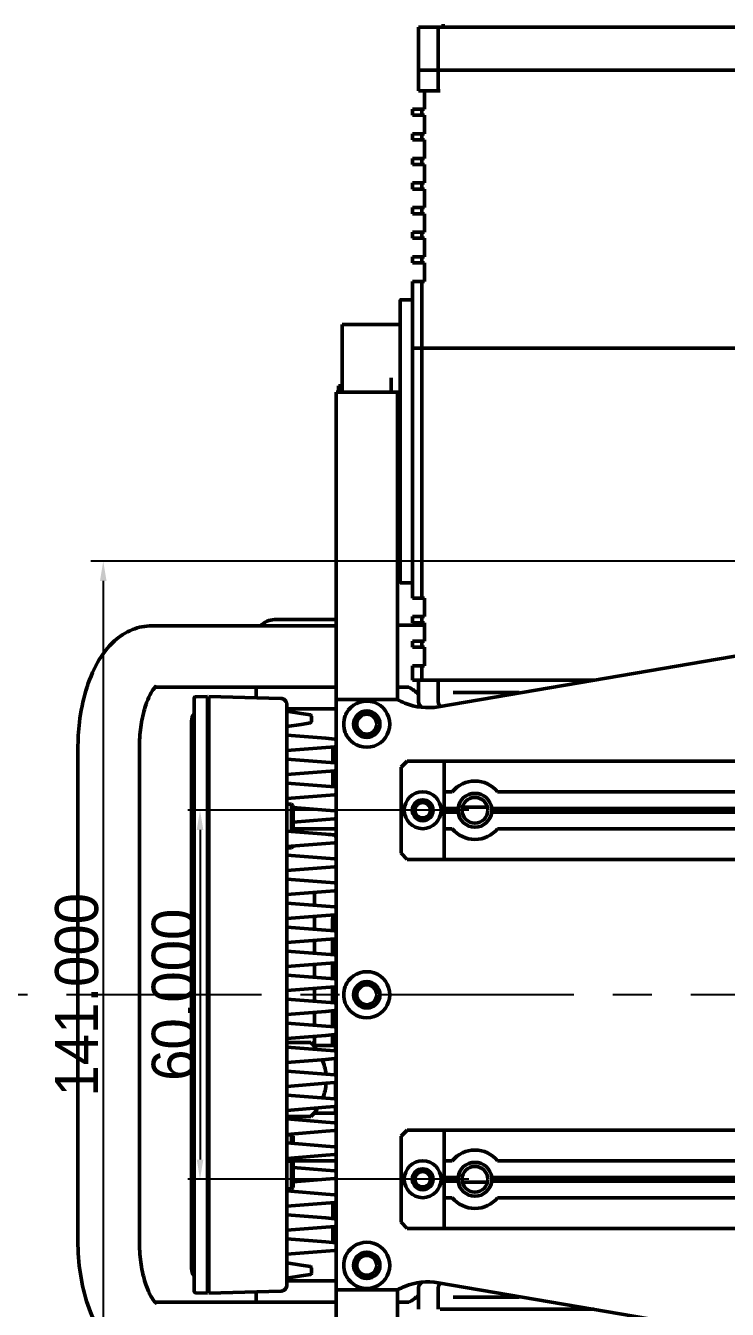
# Model space of a CAD drawing. Header units: millimetres. Extents: x 36 to 3196, y 27 to 5967.
# Drawn here: x 1236.8 to 1351, y 3121.4 to 3330.1 of the extents above; entities that cross this region are included whole.
import ezdxf

# ---------------------------------------------------------------- set-up
doc = ezdxf.new("R2010")
doc.units = ezdxf.units.MM
doc.linetypes.add('CENTER', pattern=[50.8, 31.75, -6.35, 6.35, -6.35])
doc.layers.add('02_Center Line', color=1, linetype='CENTER')
doc.layers.add('08_Dimension.Annotation', color=2, linetype='Continuous')
doc.layers.add('외형선(ISO)', color=7, linetype='Continuous', lineweight=50)
doc.styles.add('Coavis T-3.2 Style', font='MS PGothic.ttf', dxfattribs={"height": 3.2})
doc.styles.add('Coavis T-7.0 Style', font='MS PGothic.ttf', dxfattribs={"height": 7})
doc.dimstyles.new('Coavis D-Style$0', dxfattribs={"dimtxt": 3.2, "dimasz": 3.2, "dimexe": 2, "dimexo": 1, "dimgap": 0.8, "dimtad": 1, "dimdec": 3, "dimzin": 1, "dimdsep": 46, "dimtxsty": 'Coavis T-3.2 Style', "dimcen": 0, "dimclrd": 253, "dimclre": 253, "dimclrt": 2, "dimadec": 1, "dimazin": 0, "dimtp": 0.1, "dimtm": 0.1, "dimtfac": 0.71, "dimtdec": 3, "dimtmove": 0, "dimatfit": 3, "dimfxl": 1, "dimlwd": -1, "dimlwe": -1, "dimarcsym": 1})

# ---------------------------------------------------------------- blocks, each defined once
blk = doc.blocks.new('*D21')
at = {"layer": '08_Dimension.Annotation', "color": 253, "linetype": 'ByBlock', "transparency": 16777216}
for p, q in [((1308.89, 3202.56), (1263.16, 3202.56)), ((1265.16, 3199.36), (1265.16, 3145.76)), ((1308.89, 3142.56), (1263.16, 3142.56))]:
    blk.add_line(p, q, dxfattribs=at)
at = {"layer": '08_Dimension.Annotation', "color": 253, "transparency": 16777216}
for points in [[(1264.63, 3199.36), (1265.7, 3199.36), (1265.16, 3202.56)], [(1264.63, 3145.76), (1265.7, 3145.76), (1265.16, 3142.56)]]:
    blk.add_solid(points, dxfattribs=at)
at = {"layer": 'Defpoints', "color": 0, "transparency": 16777216}
for p in [(1309.89, 3202.56), (1265.16, 3142.56), (1309.89, 3142.56)]:
    blk.add_point(p, dxfattribs=at)
at = {"layer": '08_Dimension.Annotation', "color": 2, "transparency": 16777216, "insert": (1260.86, 3172.56), "char_height": 7, "attachment_point": 5, "rotation": 90, "style": 'Coavis T-7.0 Style'}
blk.add_mtext('{\\C5;60.000}', dxfattribs=at)
blk = doc.blocks.new('*D22')
at = {"layer": '08_Dimension.Annotation', "color": 253, "linetype": 'ByBlock', "transparency": 16777216}
for p, q in [((1486.89, 3243.06), (1247.42, 3243.06)), ((1249.42, 3239.86), (1249.42, 3105.26)), ((1486.89, 3102.06), (1247.42, 3102.06))]:
    blk.add_line(p, q, dxfattribs=at)
at = {"layer": '08_Dimension.Annotation', "color": 253, "transparency": 16777216}
for points in [[(1248.88, 3239.86), (1249.95, 3239.86), (1249.42, 3243.06)], [(1248.88, 3105.26), (1249.95, 3105.26), (1249.42, 3102.06)]]:
    blk.add_solid(points, dxfattribs=at)
at = {"layer": 'Defpoints', "color": 0, "transparency": 16777216}
for p in [(1487.89, 3243.06), (1249.42, 3102.06), (1487.89, 3102.06)]:
    blk.add_point(p, dxfattribs=at)
at = {"layer": '08_Dimension.Annotation', "color": 2, "transparency": 16777216, "insert": (1245.12, 3172.56), "char_height": 7, "attachment_point": 5, "rotation": 90, "style": 'Coavis T-7.0 Style'}
blk.add_mtext('{\\C5;141.000}', dxfattribs=at)

msp = doc.modelspace()

# ---------------------------------------------------------------- linework, layer by layer
at = {"layer": '02_Center Line'}
msp.add_line((2291.1843, 3172.5614), (691.2912, 3172.5614), dxfattribs=at)
at = {"layer": '외형선(ISO)'}
for p, q in [((1302.9317, 3329.9114), (1300.7105, 3329.9114)), ((1300.7105, 3329.9114), (1300.7105, 3322.9114)), ((1303.9382, 3329.9114), (1302.9317, 3329.9114)), ((1321.6283, 3329.9114), (1303.9382, 3329.9114)), ((1303.9382, 3329.9114), (1303.9382, 3322.9114)), ((1304.7105, 3330.3614), (1304.7105, 3329.9114)), ((1321.6283, 3329.9114), (1367.7926, 3329.9114)), ((1302.9317, 3322.9114), (1300.7105, 3322.9114)), ((1300.7105, 3322.9114), (1302.9317, 3322.9114)), ((1300.7105, 3319.5614), (1300.7105, 3322.9114)), ((1303.9382, 3322.9114), (1302.9317, 3322.9114)), ((1302.9317, 3322.9114), (1303.9382, 3322.9114)), ((1321.6283, 3322.9114), (1303.9382, 3322.9114)), ((1303.9382, 3322.9114), (1321.6283, 3322.9114)), ((1303.9382, 3319.5614), (1303.9382, 3322.9114)), ((1321.6283, 3322.9114), (1367.7926, 3322.9114)), ((1367.7926, 3322.9114), (1321.6283, 3322.9114)), ((1300.7105, 3319.5614), (1301.7105, 3319.5614)), ((1304.2596, 3319.5614), (1301.7105, 3319.5614)), ((1301.7105, 3316.5614), (1301.7105, 3319.5614)), ((1299.7105, 3315.5614), (1299.7105, 3316.5614)), ((1301.2673, 3316.5614), (1299.7105, 3316.5614)), ((1299.7105, 3315.5614), (1301.2673, 3315.5614)), ((1301.7105, 3316.5614), (1301.2673, 3316.5614)), ((1301.2673, 3315.5614), (1301.2673, 3316.5614)), ((1301.2673, 3315.5614), (1301.7105, 3315.5614)), ((1301.7105, 3312.5614), (1301.7105, 3315.5614)), ((1299.7105, 3311.5614), (1299.7105, 3312.5614)), ((1301.2673, 3312.5614), (1299.7105, 3312.5614)), ((1301.2673, 3311.5614), (1301.2673, 3312.5614)), ((1301.7105, 3312.5614), (1301.2673, 3312.5614)), ((1299.7105, 3311.5614), (1301.2673, 3311.5614)), ((1301.2673, 3311.5614), (1301.7105, 3311.5614)), ((1301.7105, 3308.5614), (1301.7105, 3311.5614)), ((1299.7105, 3307.5614), (1299.7105, 3308.5614)), ((1301.2673, 3308.5614), (1299.7105, 3308.5614)), ((1301.2673, 3307.5614), (1301.2673, 3308.5614)), ((1301.7105, 3308.5614), (1301.2673, 3308.5614)), ((1299.7105, 3307.5614), (1301.2673, 3307.5614)), ((1301.2673, 3307.5614), (1301.7105, 3307.5614)), ((1301.7105, 3304.5614), (1301.7105, 3307.5614)), ((1299.7105, 3303.5614), (1299.7105, 3304.5614)), ((1301.2673, 3304.5614), (1299.7105, 3304.5614)), ((1301.2673, 3303.5614), (1301.2673, 3304.5614)), ((1301.7105, 3304.5614), (1301.2673, 3304.5614)), ((1299.7105, 3303.5614), (1301.2673, 3303.5614)), ((1301.2673, 3303.5614), (1301.7105, 3303.5614)), ((1301.7105, 3300.5614), (1301.7105, 3303.5614)), ((1299.7105, 3299.5614), (1299.7105, 3300.5614)), ((1301.2673, 3300.5614), (1299.7105, 3300.5614)), ((1301.2673, 3299.5614), (1301.2673, 3300.5614)), ((1301.7105, 3300.5614), (1301.2673, 3300.5614)), ((1299.7105, 3299.5614), (1301.2673, 3299.5614)), ((1301.2673, 3299.5614), (1301.7105, 3299.5614)), ((1301.7105, 3296.5614), (1301.7105, 3299.5614)), ((1299.7105, 3295.5614), (1299.7105, 3296.5614)), ((1301.2673, 3296.5614), (1299.7105, 3296.5614)), ((1301.2673, 3295.5614), (1301.2673, 3296.5614)), ((1301.7105, 3296.5614), (1301.2673, 3296.5614)), ((1299.7105, 3295.5614), (1301.2673, 3295.5614)), ((1301.2673, 3295.5614), (1301.7105, 3295.5614)), ((1301.7105, 3292.5614), (1301.7105, 3295.5614)), ((1299.7105, 3291.5614), (1299.7105, 3292.5614)), ((1301.2673, 3292.5614), (1299.7105, 3292.5614)), ((1301.2673, 3291.5614), (1301.2673, 3292.5614)), ((1301.7105, 3292.5614), (1301.2673, 3292.5614)), ((1299.7105, 3291.5614), (1301.2673, 3291.5614)), ((1301.2673, 3291.5614), (1301.7105, 3291.5614)), ((1301.7105, 3288.5614), (1301.7105, 3291.5614)), ((1299.7105, 3277.7114), (1299.7105, 3288.5614)), ((1301.2673, 3288.5614), (1299.7105, 3288.5614)), ((1301.2673, 3277.7114), (1301.2673, 3288.5614)), ((1301.7105, 3288.5614), (1301.2673, 3288.5614)), ((1297.7105, 3285.5614), (1297.7105, 3285.4736)), ((1297.9396, 3285.5614), (1297.7105, 3285.5614)), ((1297.7105, 3281.4614), (1297.7105, 3285.4736)), ((1297.9396, 3285.5614), (1299.7105, 3285.5614)), ((1288.2917, 3281.5614), (1288.2917, 3272.8531)), ((1288.2917, 3281.5614), (1297.7105, 3281.5614)), ((1297.7105, 3243.6614), (1297.7105, 3281.4614)), ((1299.7105, 3237.0614), (1299.7105, 3277.7114)), ((1301.2563, 3277.7114), (1299.7105, 3277.7114)), ((1304.2596, 3277.7114), (1301.2563, 3277.7114)), ((1301.2563, 3277.7114), (1301.2563, 3237.0614)), ((1301.2673, 3277.7114), (1304.2596, 3277.7114)), ((1321.6283, 3277.7114), (1304.2596, 3277.7114)), ((1304.2596, 3277.7114), (1321.6283, 3277.7114)), ((1321.6283, 3277.7114), (1367.7926, 3277.7114)), ((1321.6283, 3277.7114), (1367.7926, 3277.7114)), ((1288.2917, 3272.8531), (1288.2917, 3270.5614)), ((1296.2917, 3270.5614), (1296.2917, 3272.8531)), ((1287.7105, 3271.5614), (1287.7105, 3270.5614)), ((1287.7105, 3271.5614), (1288.2917, 3271.5614)), ((1287.2917, 3270.5614), (1287.2917, 3237.0067)), ((1287.2917, 3270.5614), (1289.2917, 3270.5614)), ((1289.2917, 3270.5614), (1295.2917, 3270.5614)), ((1295.2917, 3270.5614), (1297.2917, 3270.5614)), ((1297.2917, 3237.0067), (1297.2917, 3270.5614)), ((1297.2917, 3270.5614), (1297.7105, 3270.5614)), ((1297.2917, 3254.0614), (1297.7105, 3254.0614)), ((1297.7105, 3239.6492), (1297.7105, 3243.6614)), ((1297.7105, 3239.6492), (1297.7105, 3239.5614)), ((1297.9396, 3239.5614), (1297.7105, 3239.5614)), ((1299.7105, 3239.5614), (1297.9396, 3239.5614)), ((1287.2917, 3232.3568), (1287.2917, 3237.0067)), ((1297.2917, 3237.0067), (1297.2917, 3232.3568)), ((1301.2563, 3237.0614), (1299.7105, 3237.0614)), ((1301.7105, 3237.0614), (1301.2563, 3237.0614)), ((1301.7105, 3237.0614), (1301.7105, 3234.0614)), ((1303.9375, 3219.3871), (1401.7763, 3236.111)), ((1287.2917, 3233.5614), (1277.2917, 3233.5614)), ((1299.7105, 3233.0614), (1299.7105, 3234.0614)), ((1299.7105, 3234.0614), (1301.2563, 3234.0614)), ((1301.2563, 3234.0614), (1301.7105, 3234.0614)), ((1301.2563, 3234.0614), (1301.2563, 3233.0614)), ((1263.4682, 3232.5614), (1257.3506, 3232.5614)), ((1272.2917, 3232.5614), (1263.4682, 3232.5614)), ((1287.2917, 3232.5614), (1272.2917, 3232.5614)), ((1287.2917, 3232.3568), (1287.2917, 3220.5614)), ((1297.2917, 3232.6807), (1301.7105, 3232.6807)), ((1297.2917, 3220.5614), (1297.2917, 3232.3568)), ((1299.7105, 3233.0614), (1301.2563, 3233.0614)), ((1301.7105, 3233.0614), (1301.2563, 3233.0614)), ((1301.7105, 3233.0614), (1301.7105, 3230.0614)), ((1299.7105, 3229.0614), (1299.7105, 3230.0614)), ((1301.2563, 3230.0614), (1299.7105, 3230.0614)), ((1299.7105, 3229.0614), (1301.2563, 3229.0614)), ((1301.2563, 3230.0614), (1301.2563, 3229.0614)), ((1301.2563, 3230.0614), (1301.7105, 3230.0614)), ((1301.7105, 3229.0614), (1301.2563, 3229.0614)), ((1301.7105, 3229.0614), (1301.7105, 3226.0614)), ((1299.7105, 3223.7114), (1299.7105, 3226.0614)), ((1301.2563, 3226.0614), (1299.7105, 3226.0614)), ((1301.2563, 3226.0614), (1301.2563, 3223.7114)), ((1301.2563, 3226.0614), (1301.7105, 3226.0614)), ((1299.7105, 3223.7114), (1301.2563, 3223.7114)), ((1300.7105, 3223.7114), (1300.7105, 3220.2114)), ((1301.2563, 3223.7114), (1304.2596, 3223.7114)), ((1303.9382, 3223.7114), (1303.9382, 3220.2114)), ((1304.2596, 3223.7114), (1321.6283, 3223.7114)), ((1321.6283, 3223.7114), (1304.2596, 3223.7114)), ((1329.2356, 3223.7114), (1321.6283, 3223.7114)), ((1321.6283, 3223.7114), (1329.2356, 3223.7114)), ((1263.4682, 3222.5614), (1257.8446, 3222.5614)), ((1263.4682, 3222.5614), (1272.2917, 3222.5614)), ((1266.3908, 3221.0614), (1264.483, 3221.0115)), ((1266.3908, 3221.0614), (1266.3908, 3216.063)), ((1266.5917, 3216.063), (1266.5917, 3221.0614)), ((1278.3179, 3220.7544), (1266.5917, 3221.0614)), ((1287.2917, 3222.5614), (1272.2917, 3222.5614)), ((1274.2917, 3221.7312), (1274.2917, 3222.5614)), ((1274.2917, 3221.7312), (1274.2917, 3220.8598)), ((1297.2917, 3222.5614), (1299.1647, 3222.5614)), ((1306.3417, 3221.7114), (1317.1039, 3221.7114)), ((1315.6154, 3221.3833), (1315.6154, 3221.7114)), ((1266.5917, 3219.0614), (1266.3908, 3219.0614)), ((1266.5917, 3218.8562), (1266.3908, 3218.8614)), ((1287.2917, 3219.0614), (1279.2917, 3219.0614)), ((1281.6356, 3218.2902), (1279.2917, 3218.6614)), ((1287.2917, 3220.5614), (1289.2917, 3220.5614)), ((1287.2917, 3124.5614), (1287.2917, 3220.5614)), ((1289.2917, 3220.5614), (1287.2917, 3220.5614)), ((1293.9695, 3220.5614), (1289.2917, 3220.5614)), ((1289.2917, 3220.5614), (1295.2917, 3220.5614)), ((1297.2917, 3220.5614), (1295.2917, 3220.5614)), ((1263.7917, 3217.0614), (1263.7917, 3128.0614)), ((1279.2917, 3216.1614), (1281.6356, 3216.5326)), ((1281.6356, 3218.2902), (1283.123, 3218.0546)), ((1283.123, 3216.7682), (1281.6356, 3216.5326)), ((1283.2917, 3217.8571), (1283.2917, 3216.9658)), ((1264.1908, 3129.1096), (1264.1908, 3216.0132)), ((1266.3908, 3129.0598), (1266.3908, 3216.063)), ((1266.5917, 3216.063), (1266.5917, 3129.0598)), ((1279.2917, 3215.7561), (1279.2917, 3129.3667)), ((1285.62, 3214.2634), (1279.2917, 3214.7614)), ((1245.2917, 3212.5614), (1245.2917, 3132.5614)), ((1255.2917, 3212.5614), (1255.2917, 3132.5614)), ((1279.2917, 3212.2614), (1285.62, 3212.7595)), ((1285.62, 3214.2634), (1287.1074, 3214.1463)), ((1287.1074, 3212.8765), (1285.62, 3212.7595)), ((1286.7933, 3210.5701), (1286.7933, 3212.5527)), ((1279.2917, 3211.9693), (1279.2917, 3211.9693)), ((1285.62, 3210.3634), (1279.2917, 3210.8614)), ((1285.62, 3210.3634), (1287.1074, 3210.2463)), ((1297.8917, 3209.5614), (1298.8917, 3210.5614)), ((1298.8917, 3210.5614), (1304.8917, 3210.5614)), ((1304.8917, 3209.5614), (1304.8917, 3210.5614)), ((1454.8917, 3210.5614), (1304.8917, 3210.5614)), ((1304.8917, 3210.5614), (1304.8917, 3209.5614)), ((1279.2917, 3208.3614), (1285.62, 3208.8595)), ((1287.1074, 3208.9765), (1285.62, 3208.8595)), ((1286.7933, 3206.6701), (1286.7933, 3208.6527)), ((1297.8917, 3195.5614), (1297.8917, 3209.5614)), ((1304.8917, 3195.5614), (1304.8917, 3209.5614)), ((1304.8917, 3209.5614), (1304.8917, 3205.5614)), ((1285.62, 3206.4634), (1279.2917, 3206.9614)), ((1285.62, 3206.4634), (1287.1074, 3206.3463)), ((1279.2917, 3204.4614), (1285.62, 3204.9595)), ((1287.1074, 3205.0765), (1285.62, 3204.9595)), ((1306.209, 3205.5614), (1304.8917, 3205.5614)), ((1446.209, 3205.5614), (1313.5745, 3205.5614)), ((1280.0667, 3203.5614), (1279.2917, 3203.5614)), ((1280.0667, 3203.5614), (1280.0667, 3199.1004)), ((1280.2917, 3203.3364), (1280.0667, 3203.5614)), ((1280.2917, 3203.3364), (1280.2917, 3199.2864)), ((1285.62, 3202.5634), (1280.2917, 3202.9827)), ((1285.62, 3202.5634), (1287.1074, 3202.4463)), ((1307.1582, 3202.8614), (1304.8917, 3202.8614)), ((1307.1417, 3202.5614), (1304.8917, 3202.5614)), ((1307.1582, 3202.2614), (1304.8917, 3202.2614)), ((1311.9314, 3203.0614), (1307.8521, 3203.0614)), ((1447.1582, 3202.8614), (1312.6253, 3202.8614)), ((1447.1582, 3202.2614), (1312.6253, 3202.2614)), ((1447.1417, 3202.5614), (1312.6417, 3202.5614)), ((1280.2917, 3200.6401), (1285.62, 3201.0595)), ((1287.1074, 3201.1765), (1285.62, 3201.0595)), ((1279.2917, 3199.1614), (1285.62, 3198.6634)), ((1280.2917, 3199.2864), (1280.1029, 3199.0976)), ((1280.2917, 3199.5614), (1287.2917, 3199.5614)), ((1280.2917, 3199.2864), (1280.2917, 3199.0827)), ((1286.9937, 3198.5553), (1287.1074, 3198.5463)), ((1306.209, 3199.5614), (1304.8917, 3199.5614)), ((1304.8917, 3199.5614), (1304.8917, 3195.5614)), ((1446.209, 3199.5614), (1313.5745, 3199.5614)), ((1279.2917, 3196.6614), (1285.62, 3197.1595)), ((1280.0667, 3196.4614), (1279.2917, 3196.4614)), ((1280.0667, 3196.7224), (1280.0667, 3196.4614)), ((1280.2917, 3196.6864), (1280.0667, 3196.4614)), ((1280.2917, 3196.7401), (1280.2917, 3196.6864)), ((1287.1074, 3197.2765), (1285.62, 3197.1595)), ((1285.62, 3194.7634), (1279.2917, 3195.2614)), ((1285.62, 3194.7634), (1287.1074, 3194.6463)), ((1298.8917, 3194.5614), (1297.8917, 3195.5614)), ((1304.8917, 3194.5614), (1298.8917, 3194.5614)), ((1304.8917, 3194.5614), (1304.8917, 3195.5614)), ((1304.8917, 3195.5614), (1304.8917, 3194.5614)), ((1454.8917, 3194.5614), (1304.8917, 3194.5614)), ((1279.2917, 3192.7614), (1285.62, 3193.2595)), ((1287.1074, 3193.3765), (1285.62, 3193.2595)), ((1285.62, 3190.8634), (1279.2917, 3191.3614)), ((1279.2917, 3188.8614), (1285.62, 3189.3595)), ((1285.62, 3190.8634), (1287.1074, 3190.7463)), ((1287.1074, 3189.4765), (1285.62, 3189.3595)), ((1287.2912, 3190.5614), (1287.2917, 3190.5614)), ((1285.62, 3186.9634), (1279.2917, 3187.4614)), ((1283.7917, 3189.2156), (1283.7917, 3188.5614)), ((1283.7917, 3188.5614), (1283.7917, 3187.1073)), ((1279.2917, 3184.9614), (1285.62, 3185.4595)), ((1283.7917, 3185.3156), (1283.7917, 3183.2073)), ((1285.62, 3186.9634), (1287.1074, 3186.8463)), ((1287.1074, 3185.5765), (1285.62, 3185.4595)), ((1285.62, 3183.0634), (1279.2917, 3183.5614)), ((1285.62, 3183.0634), (1287.1074, 3182.9463)), ((1286.711, 3182.9775), (1286.711, 3184.5614)), ((1279.2917, 3181.0614), (1285.62, 3181.5595)), ((1283.7917, 3181.4156), (1283.7917, 3179.3073)), ((1287.1074, 3181.6765), (1285.62, 3181.5595)), ((1286.711, 3179.0775), (1286.711, 3181.6453)), ((1285.62, 3179.1634), (1279.2917, 3179.6614)), ((1285.62, 3179.1634), (1287.1074, 3179.0463)), ((1279.2917, 3177.1614), (1285.62, 3177.6595)), ((1283.7917, 3177.5156), (1283.7917, 3175.4073)), ((1287.1074, 3177.7765), (1285.62, 3177.6595)), ((1286.711, 3175.1775), (1286.711, 3177.7453)), ((1285.62, 3175.2634), (1279.2917, 3175.7614)), ((1285.62, 3175.2634), (1287.1074, 3175.1463)), ((1279.2917, 3173.2614), (1285.62, 3173.7595)), ((1283.7917, 3173.6156), (1283.7917, 3171.5073)), ((1287.1074, 3173.8765), (1285.62, 3173.7595)), ((1286.711, 3171.2775), (1286.711, 3173.8453)), ((1285.62, 3171.3634), (1279.2917, 3171.8614)), ((1285.62, 3171.3634), (1287.1074, 3171.2463)), ((1279.2917, 3169.3614), (1285.62, 3169.8595)), ((1283.7917, 3169.7156), (1283.7917, 3167.6073)), ((1287.1074, 3169.9765), (1285.62, 3169.8595)), ((1286.711, 3167.3775), (1286.711, 3169.9453)), ((1285.62, 3167.4634), (1279.2917, 3167.9614)), ((1285.62, 3167.4634), (1287.1074, 3167.3463)), ((1279.2917, 3165.4614), (1285.62, 3165.9595)), ((1279.2917, 3164.7864), (1283.2017, 3164.7864)), ((1287.2017, 3164.2864), (1283.6668, 3164.2864)), ((1283.7917, 3165.8156), (1283.7917, 3164.2864)), ((1287.1074, 3166.0765), (1285.62, 3165.9595)), ((1286.711, 3164.2864), (1286.711, 3166.0453)), ((1287.2017, 3164.2864), (1287.2017, 3163.4142)), ((1285.62, 3163.5634), (1279.2917, 3164.0614)), ((1285.62, 3163.5634), (1287.1074, 3163.4463)), ((1287.2017, 3162.2088), (1287.2017, 3159.514)), ((1287.2917, 3163.2864), (1287.2878, 3163.2864)), ((1279.2917, 3161.5614), (1285.62, 3162.0595)), ((1285.62, 3159.6634), (1279.2917, 3160.1614)), ((1287.1074, 3162.1765), (1285.62, 3162.0595)), ((1279.2917, 3157.6614), (1285.62, 3158.1595)), ((1285.62, 3159.6634), (1287.1074, 3159.5463)), ((1287.1074, 3158.2765), (1285.62, 3158.1595)), ((1287.2017, 3158.3089), (1287.2017, 3155.614)), ((1285.62, 3155.7634), (1279.2917, 3156.2614)), ((1279.2917, 3153.7614), (1285.62, 3154.2595)), ((1285.62, 3155.7634), (1287.1074, 3155.6463)), ((1287.1074, 3154.3765), (1285.62, 3154.2595)), ((1287.2017, 3154.4089), (1287.2017, 3153.2864)), ((1287.2917, 3154.2864), (1287.2017, 3154.2864)), ((1283.2017, 3152.7864), (1279.2917, 3152.7864)), ((1285.62, 3151.8634), (1279.2917, 3152.3614)), ((1287.2017, 3153.2864), (1283.6668, 3153.2864)), ((1285.62, 3151.8634), (1287.1074, 3151.7463)), ((1279.2917, 3149.8614), (1285.62, 3150.3595)), ((1280.0667, 3149.8014), (1279.2917, 3149.8014)), ((1280.0667, 3149.8014), (1280.0667, 3148.4004)), ((1280.2917, 3149.5764), (1280.0667, 3149.8014)), ((1287.1074, 3150.4765), (1285.62, 3150.3595)), ((1297.8917, 3149.5614), (1298.8917, 3150.5614)), ((1298.8917, 3150.5614), (1304.8917, 3150.5614)), ((1304.8917, 3149.5614), (1304.8917, 3150.5614)), ((1454.8917, 3150.5614), (1304.8917, 3150.5614)), ((1304.8917, 3150.5614), (1304.8917, 3149.5614)), ((1285.62, 3147.9634), (1279.2917, 3148.4614)), ((1280.2917, 3149.5764), (1280.2917, 3148.3827)), ((1285.62, 3147.9634), (1287.1074, 3147.8463)), ((1297.8917, 3135.5614), (1297.8917, 3149.5614)), ((1304.8917, 3135.5614), (1304.8917, 3149.5614)), ((1304.8917, 3149.5614), (1304.8917, 3145.5614)), ((1279.2917, 3145.9614), (1285.62, 3146.4595)), ((1280.0667, 3145.5114), (1279.2917, 3145.5114)), ((1280.0667, 3146.0224), (1280.0667, 3145.5114)), ((1280.0667, 3145.5114), (1280.0667, 3141.0114)), ((1280.2917, 3145.2864), (1280.0667, 3145.5114)), ((1280.2917, 3145.5264), (1280.1717, 3145.4064)), ((1280.2917, 3146.0401), (1280.2917, 3145.5264)), ((1287.2917, 3145.5614), (1280.2917, 3145.5614)), ((1287.1074, 3146.5765), (1285.62, 3146.4595)), ((1306.209, 3145.5614), (1304.8917, 3145.5614)), ((1446.209, 3145.5614), (1313.5745, 3145.5614)), ((1280.2917, 3145.2864), (1280.2917, 3141.2364)), ((1285.62, 3144.0634), (1280.2917, 3144.4827)), ((1285.62, 3144.0634), (1287.1074, 3143.9463)), ((1280.2917, 3142.1401), (1285.62, 3142.5595)), ((1287.1074, 3142.6765), (1285.62, 3142.5595)), ((1307.1582, 3142.8614), (1304.8917, 3142.8614)), ((1307.1417, 3142.5614), (1304.8917, 3142.5614)), ((1307.1582, 3142.2614), (1304.8917, 3142.2614)), ((1307.8521, 3142.0614), (1311.9314, 3142.0614)), ((1447.1582, 3142.8614), (1312.6253, 3142.8614)), ((1447.1582, 3142.2614), (1312.6253, 3142.2614)), ((1447.1417, 3142.5614), (1312.6417, 3142.5614)), ((1280.0667, 3141.0114), (1279.2917, 3141.0114)), ((1285.62, 3140.1634), (1279.2917, 3140.6614)), ((1280.2917, 3141.2364), (1280.0667, 3141.0114)), ((1285.62, 3140.1634), (1287.1074, 3140.0463)), ((1306.209, 3139.5614), (1304.8917, 3139.5614)), ((1304.8917, 3139.5614), (1304.8917, 3135.5614)), ((1446.209, 3139.5614), (1313.5745, 3139.5614)), ((1279.2917, 3138.1614), (1285.62, 3138.6595)), ((1287.1074, 3138.7765), (1285.62, 3138.6595)), ((1286.7933, 3136.4701), (1286.7933, 3138.4527)), ((1279.2917, 3136.9693), (1279.2917, 3136.9693)), ((1285.62, 3136.2634), (1279.2917, 3136.7614)), ((1285.62, 3136.2634), (1287.1074, 3136.1463)), ((1298.8917, 3134.5614), (1297.8917, 3135.5614)), ((1304.8917, 3134.5614), (1304.8917, 3135.5614)), ((1304.8917, 3135.5614), (1304.8917, 3134.5614)), ((1279.2917, 3134.2614), (1285.62, 3134.7595)), ((1287.1074, 3134.8765), (1285.62, 3134.7595)), ((1286.7933, 3132.5701), (1286.7933, 3134.5527)), ((1304.8917, 3134.5614), (1298.8917, 3134.5614)), ((1454.8917, 3134.5614), (1304.8917, 3134.5614)), ((1285.639, 3132.3619), (1279.2917, 3132.8614)), ((1287.1074, 3130.9765), (1285.62, 3130.8595)), ((1287.2917, 3132.2318), (1285.639, 3132.3619)), ((1266.3908, 3129.0598), (1266.3908, 3124.0614)), ((1266.5917, 3124.0614), (1266.5917, 3129.0598)), ((1279.2917, 3130.3614), (1285.62, 3130.8595)), ((1281.6356, 3128.5902), (1279.2917, 3128.9614)), ((1279.2917, 3126.4614), (1281.6356, 3126.8326)), ((1281.6356, 3128.5902), (1283.123, 3128.3546)), ((1283.123, 3127.0682), (1281.6356, 3126.8326)), ((1283.2917, 3128.1571), (1283.2917, 3127.2658)), ((1266.3908, 3126.2614), (1266.5917, 3126.2667)), ((1266.3908, 3126.0614), (1266.5917, 3126.0614)), ((1279.2917, 3126.0614), (1287.2917, 3126.0614)), ((1300.7105, 3124.9114), (1300.7105, 3121.4114)), ((1303.9375, 3125.7357), (1401.7763, 3109.0118)), ((1303.9382, 3124.9114), (1303.9382, 3121.4114)), ((1257.8446, 3122.5614), (1263.4682, 3122.5614)), ((1272.2917, 3122.5614), (1263.4682, 3122.5614)), ((1266.3908, 3124.0614), (1264.483, 3124.1114)), ((1266.5917, 3124.0614), (1278.3179, 3124.3685)), ((1272.2917, 3122.5614), (1287.2917, 3122.5614)), ((1274.2917, 3124.2631), (1274.2917, 3123.3916)), ((1274.2917, 3122.5614), (1274.2917, 3123.3916)), ((1289.2917, 3124.5614), (1287.2917, 3124.5614)), ((1287.2917, 3124.5614), (1287.2917, 3112.7661)), ((1287.2917, 3124.5614), (1289.2917, 3124.5614)), ((1289.2917, 3124.5614), (1293.9695, 3124.5614)), ((1295.2917, 3124.5614), (1289.2917, 3124.5614)), ((1295.2917, 3124.5614), (1297.2917, 3124.5614)), ((1297.2917, 3112.7661), (1297.2917, 3124.5614)), ((1299.1647, 3122.5614), (1297.2917, 3122.5614)), ((1306.3417, 3123.4114), (1317.1039, 3123.4114)), ((1315.6154, 3123.4114), (1315.6154, 3123.7396)), ((1321.6283, 3121.4114), (1304.2596, 3121.4114)), ((1321.6283, 3121.4114), (1329.2356, 3121.4114))]:
    msp.add_line(p, q, dxfattribs=at)
for centre, radius in [((1292.2917, 3216.5614), 2.15), ((1292.2917, 3216.5614), 1.621), ((1301.3917, 3202.5614), 3), ((1301.3917, 3202.5614), 1.7), ((1309.8917, 3202.5614), 2.1), ((1301.3917, 3202.5614), 1.25), ((1292.2917, 3172.5614), 2.15), ((1292.2917, 3172.5614), 1.621), ((1301.3917, 3142.5614), 3), ((1301.3917, 3142.5614), 1.7), ((1301.3917, 3142.5614), 1.25), ((1309.8917, 3142.5614), 2.1), ((1292.2917, 3128.5614), 2.15), ((1292.2917, 3128.5614), 1.621)]:
    msp.add_circle(centre, radius, dxfattribs=at)
for centre, radius, start, end in [((1277.2917, 3230.5614), 3, 90, 138.189685), ((1295.2917, 3215.5614), 8, 47.363807, 61.044976), ((1292.2917, 3216.5614), 3.75, 216.869898, 143.130102), ((1302.2526, 3229.2442), 10, 240.2588, 247.796302), ((1302.2526, 3229.2442), 10, 247.796302, 279.7), ((1301.7105, 3220.2114), 1, 180, 247.600002), ((1304.9382, 3220.2114), 1, 180, 229.781813), ((1265.7917, 3217.0614), 2, 143.173239, 180), ((1283.0917, 3217.8571), 0.2, 0, 81), ((1283.0917, 3216.9658), 0.2, 279, 359.999997), ((1287.0917, 3213.9469), 0.2, 359.99794, 85.5), ((1287.0917, 3213.0759), 0.2, 274.5, 0.00193), ((1287.0917, 3210.0469), 0.2, 359.99794, 85.5), ((1287.0917, 3209.1759), 0.2, 274.5, 0.001929), ((1287.0917, 3206.1469), 0.2, 359.99794, 85.5), ((1309.8917, 3202.5614), 4.75, 39.166711, 140.833289), ((1287.0917, 3205.2759), 0.2, 274.5, 0.00193), ((1309.8917, 3202.5614), 2.75, 6.262913, 173.737087), ((1287.0917, 3202.2469), 0.2, 359.99794, 85.5), ((1309.8917, 3202.5614), 2.75, 173.737087, 180), ((1309.8917, 3202.5614), 2.75, 180, 186.262913), ((1309.8917, 3202.5614), 2.75, 186.262913, 353.737087), ((1309.8917, 3202.5614), 2.75, 0, 6.262913), ((1309.8917, 3202.5614), 2.75, 353.737087, 0), ((1287.0917, 3201.3759), 0.2, 274.5, 0.001929), ((1287.0917, 3198.3469), 0.2, 0.000049, 85.499842), ((1309.8917, 3202.5614), 4.75, 219.166711, 320.833289), ((1287.0917, 3197.4759), 0.2, 274.5, 0.00193), ((1287.0917, 3194.4469), 0.2, 359.99794, 85.5), ((1287.0917, 3193.5759), 0.2, 274.5, 0.001929), ((1287.0917, 3190.5469), 0.2, 359.99794, 85.5), ((1287.0917, 3189.6759), 0.2, 274.5, 0.001929), ((1287.0917, 3186.6469), 0.2, 359.99794, 85.5), ((1287.0917, 3185.7759), 0.2, 274.5, 0.001929), ((1287.0917, 3182.7469), 0.2, 359.99794, 85.5), ((1287.0917, 3181.8759), 0.2, 274.5, 0.001929), ((1287.0917, 3178.8469), 0.2, 359.99794, 85.5), ((1287.0917, 3177.9759), 0.2, 274.5, 0.001929), ((1287.0917, 3174.9469), 0.2, 359.99794, 85.5), ((1292.2917, 3172.5614), 3.75, 216.869898, 143.130102), ((1287.0917, 3174.0759), 0.2, 274.5, 0.001929), ((1287.0917, 3171.0469), 0.2, 359.99794, 85.5), ((1287.0917, 3170.1759), 0.2, 274.5, 0.001929), ((1287.0917, 3167.1469), 0.2, 359.99794, 85.5), ((1277.2517, 3158.7864), 8.45, 35.387151, 45.23973), ((1287.0917, 3166.2759), 0.2, 274.5, 0.001929), ((1287.0917, 3163.2469), 0.2, 359.99794, 85.5), ((1287.0917, 3162.3759), 0.2, 274.5, 0.001929), ((1277.2517, 3158.7864), 8.45, 5.937443, 22.465749), ((1277.2517, 3158.7864), 8.45, 339.302225, 355.776439), ((1287.0917, 3159.3469), 0.2, 359.99794, 85.5), ((1287.0917, 3158.4759), 0.2, 274.5, 0.001929), ((1277.2517, 3158.7864), 8.45, 314.76027, 326.781464), ((1287.0917, 3155.4469), 0.2, 359.99794, 85.5), ((1287.0917, 3154.5759), 0.2, 274.5, 0.001929), ((1287.0917, 3151.5469), 0.2, 359.99794, 85.5), ((1287.0917, 3150.6759), 0.2, 274.5, 0.00193), ((1287.0917, 3147.6469), 0.2, 359.99794, 85.5), ((1287.0917, 3146.7759), 0.2, 274.5, 0.001929), ((1309.8917, 3142.5614), 4.75, 39.166711, 140.833289), ((1287.0917, 3143.7469), 0.2, 359.99794, 85.5), ((1309.8917, 3142.5614), 2.75, 6.262913, 173.737087), ((1287.0917, 3142.8759), 0.2, 274.5, 0.001929), ((1309.8917, 3142.5614), 2.75, 173.737087, 180), ((1309.8917, 3142.5614), 2.75, 180, 186.262913), ((1309.8917, 3142.5614), 2.75, 186.262913, 353.737087), ((1309.8917, 3142.5614), 2.75, 0, 6.262913), ((1309.8917, 3142.5614), 2.75, 353.737087, 0), ((1287.0917, 3139.8469), 0.2, 359.99794, 85.5), ((1309.8917, 3142.5614), 4.75, 219.166711, 320.833289), ((1287.0917, 3138.9759), 0.2, 274.5, 0.001929), ((1287.0917, 3135.9469), 0.2, 359.99794, 85.5), ((1287.0917, 3135.0759), 0.2, 274.5, 0.001929), ((1287.0917, 3131.1759), 0.2, 274.5, 0.00193), ((1292.2917, 3128.5614), 3.75, 216.869898, 143.130102), ((1265.7917, 3128.0614), 2, 180, 216.826788), ((1283.0917, 3128.1571), 0.2, 0, 81), ((1283.0917, 3127.2658), 0.2, 279, 359.999997), ((1302.2526, 3115.8787), 10, 112.203698, 119.7412), ((1302.2526, 3115.8787), 10, 80.3, 112.203698), ((1301.7105, 3124.9114), 1, 112.399998, 180), ((1304.9382, 3124.9114), 1, 130.218187, 180), ((1295.2917, 3129.5614), 8, 298.955024, 312.636193)]:
    msp.add_arc(centre, radius, start, end, dxfattribs=at)
for centre, major_axis, ratio, start_param, end_param in [((1278.2917, 3215.7561), (1, 0), 0.00011293, 6.28317677, 6.28318877), ((1286.4933, 3212.5273), (-0.2128, -0.2302), 0.91871751, 2.35927242, 3.92391288), ((1286.4933, 3210.5956), (0.2128, -0.2302), 0.91871751, 5.50086508, 7.06550554), ((1286.4933, 3208.6273), (-0.2128, -0.2302), 0.91871751, 2.35927242, 3.92391288), ((1286.4933, 3206.6956), (0.2128, -0.2302), 0.91871751, 5.50086508, 7.06550554), ((1285.3099, 3198.6877), (-1.7986, 0.1415), 0.00002073, 3.54554366, 4.53892017), ((1285.3098, 3198.6877), (1.7987, -0.1415), 0.00002073, 0.35919225, 0.40437087), ((1286.9781, 3198.3559), (0.0155, 0.1994), 0.93632099, 6.2820255, 6.28211179), ((1287.0917, 3198.2467), (0.0157, 0.2996), 0.02049376, 6.28252495, 6.28267422), ((1288.5904, 3184.5614), (0, -2), 0.93969262, 4.18654164, 4.71238898), ((1286.4933, 3138.4273), (-0.2128, -0.2302), 0.91871751, 2.35927242, 3.92391288), ((1286.4933, 3136.4956), (0.2128, -0.2302), 0.91871751, 5.50086508, 7.06550554), ((1286.4933, 3134.5273), (-0.2128, -0.2302), 0.91871751, 2.35927242, 3.92391288), ((1286.4933, 3132.5956), (0.2128, -0.2302), 0.91871751, 5.50086508, 7.06550554), ((1278.2917, 3129.3667), (1, 0), 0.00011287, 6.28318143, 6.28319372)]:
    msp.add_ellipse(centre, major_axis=major_axis, ratio=ratio, start_param=start_param, end_param=end_param, dxfattribs=at)
for points, knots in [([(1297.7105, 3285.4736), (1297.7364, 3285.4947), (1297.7631, 3285.5123), (1297.8382, 3285.5496), (1297.8882, 3285.5609), (1297.9396, 3285.5614)], [-0.229841854, -0.229841854, -0.229841854, -0.229841854, -0.1992093279, -0.1992093279, -0.1455497148, -0.1455497148, -0.1455497148, -0.1455497148]), ([(1297.9396, 3239.5614), (1297.8882, 3239.562), (1297.8382, 3239.5732), (1297.7631, 3239.6105), (1297.7364, 3239.6281), (1297.7105, 3239.6492)], [-1.4097183571, -1.4097183571, -1.4097183571, -1.4097183571, -1.356058744, -1.356058744, -1.3254262179, -1.3254262179, -1.3254262179, -1.3254262179]), ([(1257.3506, 3232.5614), (1256.2418, 3232.5614), (1255.1405, 3232.3303), (1253.0421, 3231.4816), (1252.0761, 3230.8315), (1250.1167, 3229.0671), (1249.2295, 3227.8696), (1247.697, 3225.1655), (1247.0763, 3223.6322), (1246.1059, 3220.3693), (1245.7591, 3218.6391), (1245.3764, 3215.4474), (1245.2917, 3214.0045), (1245.2917, 3212.5614)], [3.14159265, 3.14159265, 3.14159265, 3.14159265, 3.32968716, 3.32968716, 3.54241066, 3.54241066, 3.83459431, 3.83459431, 4.14875357, 4.14875357, 4.46291284, 4.46291284, 4.71238898, 4.71238898, 4.71238898, 4.71238898]), ([(1258.0111, 3222.7134), (1258.0111, 3222.7134), (1258.0108, 3222.7132), (1257.9981, 3222.7044), (1257.8667, 3222.6044), (1257.5024, 3222.151), (1257.2757, 3221.8116), (1256.7899, 3220.8744), (1256.5295, 3220.2542), (1256.04, 3218.7476), (1255.8165, 3217.8403), (1255.4694, 3215.8234), (1255.3533, 3214.7045), (1255.2981, 3213.2333), (1255.2917, 3212.8974), (1255.2917, 3212.5614)], [3.4447892, 3.4447892, 3.4447892, 3.4447892, 3.45575192, 3.45575192, 3.67137443, 3.67137443, 3.87866669, 3.87866669, 4.10813383, 4.10813383, 4.36183049, 4.36183049, 4.632695, 4.632695, 4.71238898, 4.71238898, 4.71238898, 4.71238898]), ([(1264.1908, 3216.0132), (1264.1908, 3216.521), (1264.1908, 3217.0354), (1264.1908, 3217.989), (1264.1908, 3218.4412), (1264.1908, 3219.2382), (1264.1908, 3219.5927), (1264.1908, 3220.1606), (1264.1908, 3220.3811), (1264.1908, 3220.5877), (1264.1908, 3220.6371), (1264.1908, 3220.6839), (1264.1908, 3220.695), (1264.1908, 3220.7055), (1264.1908, 3220.7079), (1264.1908, 3220.7102), (1264.1908, 3220.7108), (1264.1908, 3220.7114), (1264.1908, 3220.7112), (1264.1908, 3220.7119), (1264.1908, 3220.7119), (1264.1908, 3220.7123), (1264.1908, 3220.7125), (1264.1909, 3220.713), (1264.1909, 3220.7131), (1264.1909, 3220.7134), (1264.1909, 3220.7135), (1264.1909, 3220.714), (1264.1909, 3220.7144), (1264.1909, 3220.7163), (1264.1909, 3220.7179), (1264.1916, 3220.7448), (1264.1956, 3220.7702), (1264.2106, 3220.8225), (1264.2229, 3220.8495), (1264.2559, 3220.9009), (1264.2779, 3220.9252), (1264.3276, 3220.9652), (1264.356, 3220.9814), (1264.4167, 3221.0041), (1264.45, 3221.0106), (1264.483, 3221.0114)], [0, 0, 0, 0, 0.152345124, 0.152345124, 0.301938135, 0.301938135, 0.451629963, 0.451629963, 0.601318337, 0.601318337, 0.67186694, 0.67186694, 0.705538184, 0.705538184, 0.72136817, 0.72136817, 0.728786713, 0.728786713, 0.734350466, 0.734350466, 0.734872393, 0.734872393, 0.735109821, 0.735109821, 0.73516893, 0.73516893, 0.735228083, 0.735228083, 0.735347132, 0.735347132, 0.735822414, 0.735822414, 0.743405726, 0.743405726, 0.752139899, 0.752139899, 0.761727053, 0.761727053, 0.771285136, 0.771285136, 0.781181581, 0.781181581, 0.781181581, 0.781181581]), ([(1278.3179, 3220.7543), (1278.426, 3220.7515), (1278.535, 3220.7307), (1278.7361, 3220.6568), (1278.831, 3220.6035), (1278.9972, 3220.4713), (1279.0706, 3220.3908), (1279.1868, 3220.213), (1279.2312, 3220.1135), (1279.2718, 3219.96), (1279.2813, 3219.908), (1279.2893, 3219.8292), (1279.2909, 3219.8026), (1279.2916, 3219.7711), (1279.2917, 3219.766), (1279.2917, 3219.7605), (1279.2917, 3219.7599), (1279.2917, 3219.7587), (1279.2917, 3219.7582), (1279.2917, 3219.7574), (1279.2917, 3219.7571), (1279.2917, 3219.7559), (1279.2917, 3219.7558), (1279.2917, 3219.7552), (1279.2917, 3219.7551), (1279.2917, 3219.7547), (1279.2917, 3219.7544), (1279.2917, 3219.7531), (1279.2917, 3219.7513), (1279.2917, 3219.7405), (1279.2917, 3219.7247), (1279.2917, 3219.6307), (1279.2917, 3219.4883), (1279.2917, 3219.0855), (1279.2917, 3218.8223), (1279.2917, 3218.2077), (1279.2917, 3217.8486), (1279.2917, 3217.0807), (1279.2917, 3216.6623), (1279.2917, 3216.0801), (1279.2917, 3215.918), (1279.2917, 3215.7561)], [0, 0, 0, 0, 0.032429675, 0.032429675, 0.064272968, 0.064272968, 0.096137313, 0.096137313, 0.128000908, 0.128000908, 0.143778393, 0.143778393, 0.151751111, 0.151751111, 0.153247861, 0.153247861, 0.153449007, 0.153449007, 0.153652609, 0.153652609, 0.153855309, 0.153855309, 0.154671154, 0.154671154, 0.156272046, 0.156272046, 0.161072141, 0.161072141, 0.175474368, 0.175474368, 0.218738031, 0.218738031, 0.348416143, 0.348416143, 0.475739365, 0.475739365, 0.603136797, 0.603136797, 0.730530904, 0.730530904, 0.779082813, 0.779082813, 0.779082813, 0.779082813]), ([(1289.2917, 3218.8114), (1289.0892, 3218.5397), (1288.9163, 3218.2321), (1288.6241, 3217.4712), (1288.5417, 3217.0026), (1288.5417, 3216.1202), (1288.6241, 3215.6517), (1288.9163, 3214.8907), (1289.0892, 3214.5832), (1289.2917, 3214.3114)], [-1.948531238, -1.948531238, -1.948531238, -1.948531238, -1.849185246, -1.849185246, -1.716827233, -1.716827233, -1.58446922, -1.58446922, -1.485123227, -1.485123227, -1.485123227, -1.485123227]), ([(1286.9938, 3198.5553), (1287.0171, 3198.5534), (1287.0404, 3198.5476), (1287.083, 3198.5293), (1287.1029, 3198.5166), (1287.1378, 3198.486), (1287.1529, 3198.4677), (1287.167, 3198.4449), (1287.1689, 3198.4417), (1287.1707, 3198.4384)], [0, 0, 0, 0, 0.007130904, 0.007130904, 0.0141917452, 0.0141917452, 0.0214348001, 0.0214348001, 0.0226170804, 0.0226170804, 0.0226170804, 0.0226170804]), ([(1289.2917, 3174.8114), (1289.0892, 3174.5397), (1288.9163, 3174.2321), (1288.6241, 3173.4712), (1288.5417, 3173.0026), (1288.5417, 3172.1202), (1288.6241, 3171.6517), (1288.9163, 3170.8907), (1289.0892, 3170.5832), (1289.2917, 3170.3114)], [-1.948531238, -1.948531238, -1.948531238, -1.948531238, -1.849185246, -1.849185246, -1.716827233, -1.716827233, -1.58446922, -1.58446922, -1.485123227, -1.485123227, -1.485123227, -1.485123227]), ([(1245.2917, 3132.5614), (1245.2917, 3130.7442), (1245.426, 3128.9275), (1245.9633, 3125.4134), (1246.3652, 3123.7168), (1247.4523, 3120.5373), (1248.1337, 3119.053), (1249.876, 3116.363), (1250.9399, 3115.1397), (1253.4563, 3113.4023), (1254.8269, 3112.8127), (1256.6555, 3112.5833), (1257.003, 3112.5614), (1257.3506, 3112.5614)], [4.71238898, 4.71238898, 4.71238898, 4.71238898, 5.02654825, 5.02654825, 5.34070751, 5.34070751, 5.65486678, 5.65486678, 5.96902604, 5.96902604, 6.22422884, 6.22422884, 6.28318531, 6.28318531, 6.28318531, 6.28318531]), ([(1255.2917, 3132.5614), (1255.2917, 3131.3858), (1255.3701, 3130.2101), (1255.6666, 3128.0097), (1255.8826, 3126.9827), (1256.3916, 3125.2293), (1256.6803, 3124.4894), (1257.2277, 3123.3839), (1257.487, 3122.9899), (1257.8635, 3122.5235), (1257.9904, 3122.4241), (1258.0103, 3122.41), (1258.0111, 3122.4095), (1258.0111, 3122.4095)], [4.71238898, 4.71238898, 4.71238898, 4.71238898, 4.99126841, 4.99126841, 5.26513984, 5.26513984, 5.52318873, 5.52318873, 5.75533805, 5.75533805, 5.96248344, 5.96248344, 5.97998876, 5.97998876, 5.97998876, 5.97998876]), ([(1264.483, 3124.1114), (1264.4506, 3124.1122), (1264.4179, 3124.1185), (1264.3575, 3124.1406), (1264.3291, 3124.1566), (1264.2792, 3124.1963), (1264.2572, 3124.2204), (1264.2223, 3124.2738), (1264.209, 3124.3036), (1264.1968, 3124.3497), (1264.194, 3124.3653), (1264.1916, 3124.3889), (1264.1911, 3124.3969), (1264.1909, 3124.4058), (1264.1909, 3124.4067), (1264.1909, 3124.4081), (1264.1909, 3124.4085), (1264.1909, 3124.4091), (1264.1909, 3124.4092), (1264.1909, 3124.4095), (1264.1909, 3124.4097), (1264.1908, 3124.41), (1264.1908, 3124.4102), (1264.1908, 3124.4107), (1264.1908, 3124.4108), (1264.1908, 3124.411), (1264.1908, 3124.411), (1264.1908, 3124.4112), (1264.1908, 3124.4112), (1264.1908, 3124.4114), (1264.1908, 3124.4116), (1264.1908, 3124.4127), (1264.1908, 3124.4142), (1264.1908, 3124.4234), (1264.1908, 3124.4369), (1264.1908, 3124.5181), (1264.1908, 3124.6416), (1264.1908, 3125.0249), (1264.1908, 3125.307), (1264.1908, 3125.9825), (1264.1908, 3126.3839), (1264.1908, 3127.2552), (1264.1908, 3127.736), (1264.1908, 3128.5167), (1264.1908, 3128.8138), (1264.1908, 3129.1096)], [0, 0, 0, 0, 0.009730587, 0.009730587, 0.019283514, 0.019283514, 0.028842819, 0.028842819, 0.038401896, 0.038401896, 0.043135135, 0.043135135, 0.045526094, 0.045526094, 0.045803907, 0.045803907, 0.0459428, 0.0459428, 0.046003146, 0.046003146, 0.046063568, 0.046063568, 0.046185375, 0.046185375, 0.046672325, 0.046672325, 0.047207894, 0.047207894, 0.048814367, 0.048814367, 0.053633647, 0.053633647, 0.068093065, 0.068093065, 0.111512717, 0.111512717, 0.242924362, 0.242924362, 0.393228564, 0.393228564, 0.542896804, 0.542896804, 0.692587499, 0.692587499, 0.781335453, 0.781335453, 0.781335453, 0.781335453]), ([(1279.2917, 3129.3667), (1279.2917, 3128.9345), (1279.2917, 3128.4968), (1279.2917, 3127.6852), (1279.2917, 3127.3003), (1279.2917, 3126.622), (1279.2917, 3126.3203), (1279.2917, 3125.837), (1279.2917, 3125.6494), (1279.2917, 3125.4706), (1279.2917, 3125.4273), (1279.2917, 3125.387), (1279.2917, 3125.3777), (1279.2917, 3125.3707), (1279.2917, 3125.3694), (1279.2917, 3125.3683), (1279.2917, 3125.3681), (1279.2917, 3125.3676), (1279.2917, 3125.3676), (1279.2917, 3125.3666), (1279.2917, 3125.3663), (1279.2917, 3125.3656), (1279.2917, 3125.3652), (1279.2917, 3125.3643), (1279.2917, 3125.3638), (1279.2917, 3125.362), (1279.2917, 3125.3606), (1279.2915, 3125.338), (1279.2906, 3125.3162), (1279.2875, 3125.2734), (1279.2852, 3125.2521), (1279.2735, 3125.1674), (1279.2584, 3125.1043), (1279.2027, 3124.9419), (1279.1506, 3124.8448), (1279.0206, 3124.6753), (1278.9414, 3124.6006), (1278.7657, 3124.4812), (1278.667, 3124.4352), (1278.4848, 3124.3834), (1278.4012, 3124.3707), (1278.3179, 3124.3685)], [0, 0, 0, 0, 0.129655111, 0.129655111, 0.256967973, 0.256967973, 0.384365009, 0.384365009, 0.511759386, 0.511759386, 0.574840948, 0.574840948, 0.606726406, 0.606726406, 0.618675212, 0.618675212, 0.623155556, 0.623155556, 0.6248365, 0.6248365, 0.62523818, 0.62523818, 0.625440289, 0.625440289, 0.625643994, 0.625643994, 0.626051705, 0.626051705, 0.632518085, 0.632518085, 0.638918335, 0.638918335, 0.658199043, 0.658199043, 0.690421101, 0.690421101, 0.72227189, 0.72227189, 0.754135968, 0.754135968, 0.779114144, 0.779114144, 0.779114144, 0.779114144]), ([(1289.2917, 3130.8114), (1289.0892, 3130.5397), (1288.9163, 3130.2321), (1288.6241, 3129.4712), (1288.5417, 3129.0026), (1288.5417, 3128.1202), (1288.6241, 3127.6517), (1288.9163, 3126.8907), (1289.0892, 3126.5832), (1289.2917, 3126.3114)], [-1.948531238, -1.948531238, -1.948531238, -1.948531238, -1.849185246, -1.849185246, -1.716827233, -1.716827233, -1.58446922, -1.58446922, -1.485123227, -1.485123227, -1.485123227, -1.485123227])]:
    msp.add_open_spline(points, degree=3, knots=knots, dxfattribs=at)
for points in [[(1274.3293, 3222.5614), (1274.3084, 3222.2685), (1274.2917, 3221.9891), (1274.2917, 3221.7312)], [(1287.1707, 3198.4384), (1287.2412, 3198.3125), (1287.2917, 3198.1948), (1287.2917, 3198.0652)], [(1274.2917, 3123.3916), (1274.2917, 3123.1338), (1274.3084, 3122.8543), (1274.3293, 3122.5614)]]:
    msp.add_open_spline(points, degree=3, dxfattribs=at)

# ---------------------------------------------------------------- dimensions: what is measured, and where the dimension line sits
at = {"layer": '08_Dimension.Annotation'}
dim = msp.add_linear_dim(base=(1249.4175, 3102.0614), p1=(1487.8917, 3243.0614), p2=(1487.8917, 3102.0614), angle=270, text='{\\C5;<>}', dimstyle='Coavis D-Style$0', override={"dimtxsty": 'Coavis T-7.0 Style', "dimfxl": 0.6}, dxfattribs=at)
dim.commit()
dim.dimension.update_dxf_attribs({"geometry": '*D22', "text_midpoint": (1249.4175, 3172.5614), "dimtype": 160})
dim = msp.add_linear_dim(base=(1265.1627, 3142.5614), p1=(1309.8917, 3202.5614), p2=(1309.8917, 3142.5614), angle=270, text='{\\C5;<>}', dimstyle='Coavis D-Style$0', override={"dimtxsty": 'Coavis T-7.0 Style', "dimfxl": 0.6}, dxfattribs=at)
dim.commit()
dim.dimension.update_dxf_attribs({"geometry": '*D21', "text_midpoint": (1260.8627, 3172.5614)})

doc.saveas('drawing.dxf')
